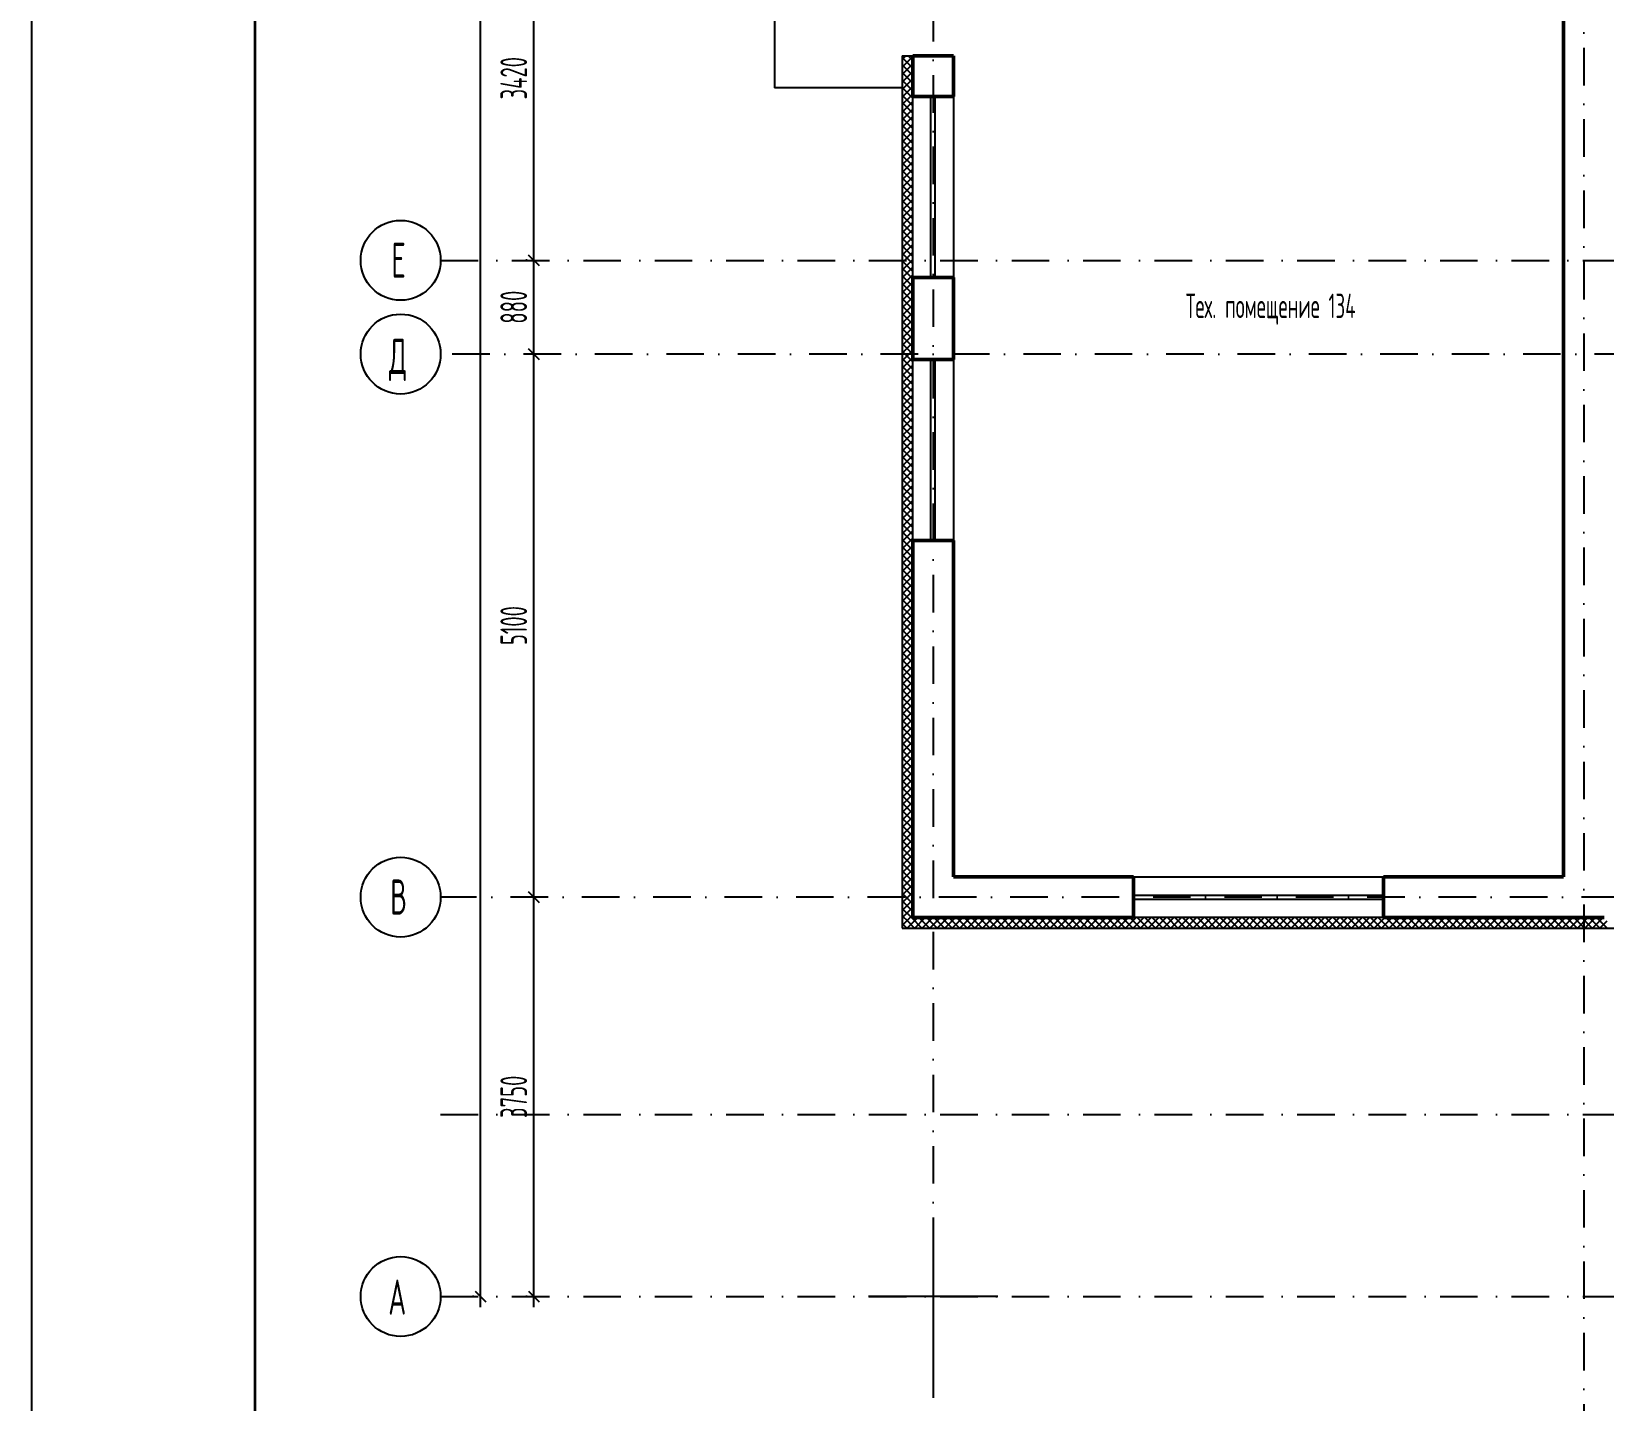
# Model space of a CAD drawing. Extents: x -1560602 to 321118, y -2308202 to -430103.
# Drawn here: x -1560602 to -1545839, y -2053840 to -2040984 of the extents above; entities that cross this region are included whole.
import ezdxf

# ---------------------------------------------------------------- set-up
doc = ezdxf.new("R2010")
doc.units = 0
doc.header["$MEASUREMENT"] = 0
doc.header["$PDSIZE"] = -5
doc.linetypes.add('Dot & Dashed', pattern=[670.277762, 352.777767, -176.388884, 0, -141.111112])
doc.linetypes.add('Штрихпунктирная', pattern=[0.670278, 0.352778, -0.176389, 0, -0.141111])
doc.layers.get('0').update_dxf_attribs({"color": 255, "linetype": 'CONTINUOUS'})
doc.layers.get('Defpoints').update_dxf_attribs({"linetype": 'CONTINUOUS'})
for name, color, linetype in [('Оси', 253, 'Dot & Dashed'), ('отделка', 240, 'CONTINUOUS'), ('РАЗМЕРЫ', 255, 'CONTINUOUS'), ('Текст', 7, 'CONTINUOUS'), ('Утеплитель', 6, 'CONTINUOUS')]:
    doc.layers.add(name, color=color, linetype=linetype)
doc.layers.add('стены', color=5, linetype='CONTINUOUS', lineweight=50)
doc.styles.add('GOST 2.304', font='CS_Gost2304.shx', dxfattribs={"width": 0.7})
doc.styles.get("Standard").update_dxf_attribs({"font": 'spds.shx', "width": 0.7, "height": 250})
doc.styles.add('СГЕНЕРИР_СТИЛЬ_1', font='')
doc.styles.get('СГЕНЕРИР_СТИЛЬ_1').set_extended_font_data('GOST_type_A')
doc.dimstyles.new('SPDS', dxfattribs={"dimscale": 100, "dimtxt": 2.5, "dimasz": 1, "dimexe": 0.75, "dimexo": 0.625, "dimtad": 1, "dimdec": 0, "dimtxsty": 'GOST 2.304', "dimblk": 'OBLIQUE', "dimcen": 2.5, "dimdle": 1, "dimadec": 0, "dimazin": 2, "dimtfac": 0.75, "dimtdec": 0, "dimtmove": 0, "dimatfit": 0, "dimfxl": 1, "dimtolj": 1, "dimarcsym": 1})

# ---------------------------------------------------------------- blocks, each defined once
blk = doc.blocks.new('ARROWHEAD_6')
at = {"color": 0, "linetype": 'Continuous', "lineweight": 0}
for p, q in [((0, 0), (-1, 0)), ((-0.5, -0.5), (0.5, 0.5))]:
    blk.add_line(p, q, dxfattribs=at)
blk = doc.blocks.new('_Oblique')
at = {"color": 0, "linetype": 'ByBlock', "lineweight": -2}
blk.add_line((-0.5, -0.5), (0.5, 0.5), dxfattribs=at)
blk = doc.blocks.new('*D257')
at = {"layer": 'Defpoints', "color": 0, "transparency": 16777216}
for p in [(-1555885, -2049113), (-1555885, -2049113), (-1555885, -2052863)]:
    blk.add_point(p, dxfattribs=at)
at = {"layer": 'РАЗМЕРЫ', "color": 0, "lineweight": -2, "transparency": 16777216}
for p, q in [((-1555948, -2049113), (-1555960, -2049113)), ((-1555885, -2052963), (-1555885, -2049013)), ((-1555948, -2052863), (-1555960, -2052863))]:
    blk.add_line(p, q, dxfattribs=at)
at = {"layer": 'РАЗМЕРЫ', "color": 0, "lineweight": -2, "transparency": 16777216, "xscale": 100, "yscale": 100, "zscale": 100}
for p, rotation in [((-1555885, -2049113), 90), ((-1555885, -2052863), 270)]:
    blk.add_blockref('_Oblique', p, dxfattribs=dict(at, rotation=rotation))
at = {"layer": 'РАЗМЕРЫ', "color": 0, "transparency": 16777216, "insert": (-1556073, -2050988), "char_height": 250, "attachment_point": 5, "rotation": 90, "style": 'GOST 2.304'}
blk.add_mtext('\\A1;3750', dxfattribs=at)
blk = doc.blocks.new('*D258')
at = {"layer": 'Defpoints', "color": 0, "transparency": 16777216}
for p in [(-1555885, -2044013), (-1555885, -2044013), (-1555885, -2049113)]:
    blk.add_point(p, dxfattribs=at)
at = {"layer": 'РАЗМЕРЫ', "color": 0, "lineweight": -2, "transparency": 16777216}
for p, q in [((-1555885, -2049213), (-1555885, -2043913)), ((-1555948, -2044013), (-1555960, -2044013)), ((-1555948, -2049113), (-1555960, -2049113))]:
    blk.add_line(p, q, dxfattribs=at)
at = {"layer": 'РАЗМЕРЫ', "color": 0, "lineweight": -2, "transparency": 16777216, "xscale": 100, "yscale": 100, "zscale": 100}
for p, rotation in [((-1555885, -2044013), 90), ((-1555885, -2049113), 270)]:
    blk.add_blockref('_Oblique', p, dxfattribs=dict(at, rotation=rotation))
at = {"layer": 'РАЗМЕРЫ', "color": 0, "transparency": 16777216, "insert": (-1556073, -2046563), "char_height": 250, "attachment_point": 5, "rotation": 90, "style": 'GOST 2.304'}
blk.add_mtext('\\A1;5100', dxfattribs=at)
blk = doc.blocks.new('*D259')
at = {"layer": 'Defpoints', "color": 0, "transparency": 16777216}
for p in [(-1555885, -2043133), (-1555885, -2043133), (-1555885, -2044013)]:
    blk.add_point(p, dxfattribs=at)
at = {"layer": 'РАЗМЕРЫ', "color": 0, "lineweight": -2, "transparency": 16777216}
for p, q in [((-1555885, -2044113), (-1555885, -2043033)), ((-1555948, -2043133), (-1555960, -2043133)), ((-1555948, -2044013), (-1555960, -2044013))]:
    blk.add_line(p, q, dxfattribs=at)
at = {"layer": 'РАЗМЕРЫ', "color": 0, "lineweight": -2, "transparency": 16777216, "xscale": 100, "yscale": 100, "zscale": 100}
for p, rotation in [((-1555885, -2043133), 90), ((-1555885, -2044013), 270)]:
    blk.add_blockref('_Oblique', p, dxfattribs=dict(at, rotation=rotation))
at = {"layer": 'РАЗМЕРЫ', "color": 0, "transparency": 16777216, "insert": (-1556073, -2043573), "char_height": 250, "attachment_point": 5, "rotation": 90, "style": 'GOST 2.304'}
blk.add_mtext('\\A1;880', dxfattribs=at)
blk = doc.blocks.new('*D260')
at = {"layer": 'Defpoints', "color": 0, "transparency": 16777216}
for p in [(-1555885, -2039713), (-1555885, -2039713), (-1555885, -2043133)]:
    blk.add_point(p, dxfattribs=at)
at = {"layer": 'РАЗМЕРЫ', "color": 0, "lineweight": -2, "transparency": 16777216}
for p, q in [((-1555885, -2043233), (-1555885, -2039613)), ((-1555948, -2039713), (-1555960, -2039713)), ((-1555948, -2043133), (-1555960, -2043133))]:
    blk.add_line(p, q, dxfattribs=at)
at = {"layer": 'РАЗМЕРЫ', "color": 0, "lineweight": -2, "transparency": 16777216, "xscale": 100, "yscale": 100, "zscale": 100}
for p, rotation in [((-1555885, -2039713), 90), ((-1555885, -2043133), 270)]:
    blk.add_blockref('_Oblique', p, dxfattribs=dict(at, rotation=rotation))
at = {"layer": 'РАЗМЕРЫ', "color": 0, "transparency": 16777216, "insert": (-1556073, -2041423), "char_height": 250, "attachment_point": 5, "rotation": 90, "style": 'GOST 2.304'}
blk.add_mtext('\\A1;3420', dxfattribs=at)
blk = doc.blocks.new('*D262')
at = {"layer": 'Defpoints', "color": 0, "transparency": 16777216}
for p in [(-1556385, -2001403), (-1556385, -2001403), (-1556385, -2052864)]:
    blk.add_point(p, dxfattribs=at)
at = {"layer": 'РАЗМЕРЫ', "color": 0, "lineweight": -2, "transparency": 16777216}
for p, q in [((-1556385, -2052964), (-1556385, -2001303)), ((-1556323, -2001403), (-1556310, -2001403)), ((-1556447, -2052864), (-1556460, -2052864))]:
    blk.add_line(p, q, dxfattribs=at)
at = {"layer": 'РАЗМЕРЫ', "color": 0, "lineweight": -2, "transparency": 16777216, "xscale": 100, "yscale": 100, "zscale": 100}
for p, rotation in [((-1556385, -2001403), 90), ((-1556385, -2052864), 270)]:
    blk.add_blockref('_Oblique', p, dxfattribs=dict(at, rotation=rotation))
at = {"layer": 'РАЗМЕРЫ', "color": 0, "transparency": 16777216, "insert": (-1556572, -2027133), "char_height": 250, "attachment_point": 5, "rotation": 90, "style": 'GOST 2.304'}
blk.add_mtext('\\A1;51460', dxfattribs=at)

msp = doc.modelspace()

# ---------------------------------------------------------------- linework, layer by layer
at = {"color": 0, "lineweight": 35, "ltscale": 100}
msp.add_line((-1558501.6, -2067163.2), (-1558501.6, -1994536.2), dxfattribs=at)
at = {"color": 0, "ltscale": 100}
for p in [(-1553624.7, -2039993.4), (-1552424.7, -2041513.4)]:
    msp.add_line(p, (-1553624.7, -2041513.4), dxfattribs=at)
at = {"layer": 'Defpoints', "color": 0, "linetype": 'Continuous', "ltscale": 100}
msp.add_line((-1560601.6, -1994036.2), (-1560601.6, -2067694.5), dxfattribs=at)
at = {"layer": 'Оси', "color": 0, "linetype": 'Штрихпунктирная', "lineweight": -3, "ltscale": 1000}
for p, q in [((-1546024.7, -2034433.4), (-1546024.7, -2057488.4)), ((-1552134.7, -2038713.4), (-1552134.7, -2057488.4)), ((-1556760.1, -2043133.4), (-1502304.7, -2043133.4)), ((-1497304.7, -2044013.4), (-1556759.9, -2044013.4)), ((-1545024.7, -2049113.4), (-1556759.9, -2049113.4)), ((-1556760.1, -2051153.4), (-1479259.7, -2051153.4)), ((-1556760.1, -2052863.4), (-1479259.7, -2052863.4))]:
    msp.add_line(p, q, dxfattribs=at)
at = {"layer": 'Оси', "color": 0, "linetype": 'Continuous', "ltscale": 100}
for centre in [(-1557135.1, -2043133.4), (-1557134.9, -2044013.4), (-1557134.9, -2049113.4), (-1557135.1, -2052863.4)]:
    msp.add_circle(centre, 375, dxfattribs=at)
at = {"layer": 'отделка', "color": 0, "ltscale": 100}
for p, q in [((-1552324.7, -2043293.4), (-1552324.7, -2041593.4)), ((-1552160.1, -2041593.4), (-1552160.1, -2043293.4)), ((-1552120.1, -2041593.4), (-1552120.1, -2043293.4)), ((-1551944.7, -2041593.4), (-1551944.7, -2043293.4)), ((-1552324.7, -2045763.4), (-1552324.7, -2044063.4)), ((-1552160.1, -2044063.4), (-1552160.1, -2045763.4)), ((-1552120.1, -2044063.4), (-1552120.1, -2045763.4)), ((-1551944.7, -2044063.4), (-1551944.7, -2045763.4)), ((-1550254.7, -2048923.4), (-1547904.7, -2048923.4)), ((-1550254.7, -2049093.4), (-1547904.7, -2049093.4)), ((-1550254.7, -2049133.4), (-1547904.7, -2049133.4)), ((-1547904.7, -2049303.4), (-1550254.7, -2049303.4)), ((-1552134.7, -2052254.9), (-1552134.7, -2053472)), ((-1552134.7, -2052254.9), (-1552134.7, -2053472)), ((-1551526.6, -2052863.4), (-1552742.9, -2052863.4)), ((-1551526.6, -2052863.4), (-1552742.9, -2052863.4))]:
    msp.add_line(p, q, dxfattribs=at)
at = {"layer": 'стены', "color": 0, "ltscale": 100}
for p, q in [((-1546214.7, -2039903.4), (-1546214.7, -2041383.4)), ((-1552324.7, -2041213.4), (-1552324.7, -2041593.4)), ((-1552324.7, -2041213.4), (-1551944.7, -2041213.4)), ((-1551944.7, -2041593.4), (-1551944.7, -2041213.4)), ((-1546214.7, -2041383.4), (-1546214.7, -2043973.4)), ((-1551944.7, -2041593.4), (-1552324.7, -2041593.4)), ((-1552324.7, -2043293.4), (-1552324.7, -2044063.4)), ((-1552254.7, -2043293.4), (-1551944.7, -2043293.4)), ((-1551944.7, -2044063.4), (-1551944.7, -2043293.4)), ((-1552254.7, -2044063.4), (-1551944.7, -2044063.4)), ((-1546214.7, -2043973.4), (-1546214.7, -2048923.4)), ((-1552324.7, -2045763.4), (-1552324.7, -2049303.4)), ((-1552324.7, -2045763.4), (-1552254.7, -2045763.4)), ((-1552254.7, -2045763.4), (-1551944.7, -2045763.4)), ((-1551944.7, -2048923.4), (-1551944.7, -2045763.4)), ((-1550254.7, -2048923.4), (-1551944.7, -2048923.4)), ((-1550254.7, -2048923.4), (-1550254.7, -2049303.4)), ((-1547904.7, -2048923.4), (-1546214.7, -2048923.4)), ((-1547904.7, -2048923.4), (-1547904.7, -2049303.4)), ((-1552324.7, -2049303.4), (-1550254.7, -2049303.4)), ((-1547904.7, -2049303.4), (-1545834.7, -2049303.4))]:
    msp.add_line(p, q, dxfattribs=at)
at = {"layer": 'стены', "color": 0, "linetype": 'Continuous', "ltscale": 100}
for p, q in [((-1552324.7, -2043293.4), (-1552254.7, -2043293.4)), ((-1552324.7, -2044063.4), (-1552254.7, -2044063.4)), ((-1552324.7, -2045763.4), (-1552254.7, -2045763.4))]:
    msp.add_line(p, q, dxfattribs=at)
at = {"layer": 'Текст', "color": 0, "ltscale": 100}
for p, q in [((-1552134.7, -2052254.9), (-1552134.7, -2053472)), ((-1551526.6, -2052863.4), (-1552742.9, -2052863.4))]:
    msp.add_line(p, q, dxfattribs=at)
at = {"layer": 'Утеплитель', "color": 0, "ltscale": 100}
for p, q in [((-1552424.7, -2041213.4), (-1552324.7, -2041213.4)), ((-1552424.7, -2041213.4), (-1552424.7, -2041593.4)), ((-1552424.7, -2041246.9), (-1552391.2, -2041213.4)), ((-1552424.7, -2041317.7), (-1552324.7, -2041217.7)), ((-1552324.7, -2041328), (-1552424.7, -2041228)), ((-1552424.7, -2041388.4), (-1552324.7, -2041288.4)), ((-1552324.7, -2041398.7), (-1552424.7, -2041298.7)), ((-1552324.7, -2041257.3), (-1552368.6, -2041213.4)), ((-1552424.7, -2041459.1), (-1552324.7, -2041359.1)), ((-1552324.7, -2041469.4), (-1552424.7, -2041369.4)), ((-1552424.7, -2041529.8), (-1552324.7, -2041429.8)), ((-1552324.7, -2041540.1), (-1552424.7, -2041440.1)), ((-1552342.2, -2041593.4), (-1552424.7, -2041510.9)), ((-1552412.9, -2041593.4), (-1552424.7, -2041581.6)), ((-1552424.7, -2041593.4), (-1552424.7, -2049403.4)), ((-1552424.7, -2041600.5), (-1552417.7, -2041593.4)), ((-1552424.7, -2041671.2), (-1552347, -2041593.4)), ((-1552417.7, -2041593.4), (-1552324.7, -2041500.5)), ((-1552324.7, -2041681.6), (-1552412.9, -2041593.4)), ((-1552347, -2041593.4), (-1552324.7, -2041571.2)), ((-1552324.7, -2041610.9), (-1552342.2, -2041593.4)), ((-1552424.7, -2041741.9), (-1552324.7, -2041641.9)), ((-1552324.7, -2041752.3), (-1552424.7, -2041652.3)), ((-1552424.7, -2041812.6), (-1552324.7, -2041712.6)), ((-1552324.7, -2041823), (-1552424.7, -2041723)), ((-1552424.7, -2041883.3), (-1552324.7, -2041783.3)), ((-1552324.7, -2041893.7), (-1552424.7, -2041793.7)), ((-1552424.7, -2041954), (-1552324.7, -2041854)), ((-1552324.7, -2041964.4), (-1552424.7, -2041864.4)), ((-1552424.7, -2042024.8), (-1552324.7, -2041924.8)), ((-1552324.7, -2042035.1), (-1552424.7, -2041935.1)), ((-1552424.7, -2042095.5), (-1552324.7, -2041995.5)), ((-1552324.7, -2042105.8), (-1552424.7, -2042005.8)), ((-1552424.7, -2042166.2), (-1552324.7, -2042066.2)), ((-1552324.7, -2042176.5), (-1552424.7, -2042076.5)), ((-1552424.7, -2042236.9), (-1552324.7, -2042136.9)), ((-1552324.7, -2042247.2), (-1552424.7, -2042147.2)), ((-1552424.7, -2042307.6), (-1552324.7, -2042207.6)), ((-1552324.7, -2042318), (-1552424.7, -2042218)), ((-1552424.7, -2042378.3), (-1552324.7, -2042278.3)), ((-1552324.7, -2042388.7), (-1552424.7, -2042288.7)), ((-1552424.7, -2042449), (-1552324.7, -2042349)), ((-1552324.7, -2042459.4), (-1552424.7, -2042359.4)), ((-1552424.7, -2042519.7), (-1552324.7, -2042419.7)), ((-1552324.7, -2042530.1), (-1552424.7, -2042430.1)), ((-1552424.7, -2042590.4), (-1552324.7, -2042490.4)), ((-1552324.7, -2042600.8), (-1552424.7, -2042500.8)), ((-1552424.7, -2042661.2), (-1552324.7, -2042561.2)), ((-1552324.7, -2042671.5), (-1552424.7, -2042571.5)), ((-1552424.7, -2042731.9), (-1552324.7, -2042631.9)), ((-1552324.7, -2042742.2), (-1552424.7, -2042642.2)), ((-1552424.7, -2042802.6), (-1552324.7, -2042702.6)), ((-1552324.7, -2042812.9), (-1552424.7, -2042712.9)), ((-1552424.7, -2042873.3), (-1552324.7, -2042773.3)), ((-1552324.7, -2042883.6), (-1552424.7, -2042783.6)), ((-1552424.7, -2042944), (-1552324.7, -2042844)), ((-1552324.7, -2042954.4), (-1552424.7, -2042854.4)), ((-1552424.7, -2043014.7), (-1552324.7, -2042914.7)), ((-1552324.7, -2043025.1), (-1552424.7, -2042925.1)), ((-1552424.7, -2043085.4), (-1552324.7, -2042985.4)), ((-1552324.7, -2043095.8), (-1552424.7, -2042995.8)), ((-1552424.7, -2043156.1), (-1552324.7, -2043056.1)), ((-1552324.7, -2043166.5), (-1552424.7, -2043066.5)), ((-1552424.7, -2043226.8), (-1552324.7, -2043126.8)), ((-1552324.7, -2043237.2), (-1552424.7, -2043137.2)), ((-1552424.7, -2043297.5), (-1552324.7, -2043197.5)), ((-1552324.7, -2043307.9), (-1552424.7, -2043207.9)), ((-1552424.7, -2043368.3), (-1552324.7, -2043268.3)), ((-1552324.7, -2043378.6), (-1552424.7, -2043278.6)), ((-1552424.7, -2043439), (-1552324.7, -2043339)), ((-1552324.7, -2043449.3), (-1552424.7, -2043349.3)), ((-1552424.7, -2043509.7), (-1552324.7, -2043409.7)), ((-1552324.7, -2043520), (-1552424.7, -2043420)), ((-1552424.7, -2043580.4), (-1552324.7, -2043480.4)), ((-1552324.7, -2043590.8), (-1552424.7, -2043490.8)), ((-1552424.7, -2043651.1), (-1552324.7, -2043551.1)), ((-1552324.7, -2043661.5), (-1552424.7, -2043561.5)), ((-1552424.7, -2043721.8), (-1552324.7, -2043621.8)), ((-1552324.7, -2043732.2), (-1552424.7, -2043632.2)), ((-1552424.7, -2043792.5), (-1552324.7, -2043692.5)), ((-1552324.7, -2043802.9), (-1552424.7, -2043702.9)), ((-1552424.7, -2043863.2), (-1552324.7, -2043763.2)), ((-1552324.7, -2043873.6), (-1552424.7, -2043773.6)), ((-1552424.7, -2043933.9), (-1552324.7, -2043833.9)), ((-1552324.7, -2043944.3), (-1552424.7, -2043844.3)), ((-1552424.7, -2044004.7), (-1552324.7, -2043904.7)), ((-1552324.7, -2044015), (-1552424.7, -2043915)), ((-1552424.7, -2044075.4), (-1552324.7, -2043975.4)), ((-1552324.7, -2044085.7), (-1552424.7, -2043985.7)), ((-1552424.7, -2044146.1), (-1552324.7, -2044046.1)), ((-1552324.7, -2044156.4), (-1552424.7, -2044056.4)), ((-1552424.7, -2044216.8), (-1552324.7, -2044116.8)), ((-1552324.7, -2044227.1), (-1552424.7, -2044127.1)), ((-1552424.7, -2044287.5), (-1552324.7, -2044187.5)), ((-1552324.7, -2044297.9), (-1552424.7, -2044197.9)), ((-1552424.7, -2044358.2), (-1552324.7, -2044258.2)), ((-1552324.7, -2044368.6), (-1552424.7, -2044268.6)), ((-1552424.7, -2044428.9), (-1552324.7, -2044328.9)), ((-1552324.7, -2044439.3), (-1552424.7, -2044339.3)), ((-1552424.7, -2044499.6), (-1552324.7, -2044399.6)), ((-1552324.7, -2044510), (-1552424.7, -2044410)), ((-1552424.7, -2044570.3), (-1552324.7, -2044470.3)), ((-1552324.7, -2044580.7), (-1552424.7, -2044480.7)), ((-1552424.7, -2044641.1), (-1552324.7, -2044541.1)), ((-1552324.7, -2044651.4), (-1552424.7, -2044551.4)), ((-1552424.7, -2044711.8), (-1552324.7, -2044611.8)), ((-1552324.7, -2044722.1), (-1552424.7, -2044622.1)), ((-1552424.7, -2044782.5), (-1552324.7, -2044682.5)), ((-1552324.7, -2044792.8), (-1552424.7, -2044692.8)), ((-1552424.7, -2044853.2), (-1552324.7, -2044753.2)), ((-1552324.7, -2044863.5), (-1552424.7, -2044763.5)), ((-1552424.7, -2044923.9), (-1552324.7, -2044823.9)), ((-1552324.7, -2044934.3), (-1552424.7, -2044834.3)), ((-1552424.7, -2044994.6), (-1552324.7, -2044894.6)), ((-1552324.7, -2045005), (-1552424.7, -2044905)), ((-1552424.7, -2045065.3), (-1552324.7, -2044965.3)), ((-1552324.7, -2045075.7), (-1552424.7, -2044975.7)), ((-1552424.7, -2045136), (-1552324.7, -2045036)), ((-1552324.7, -2045146.4), (-1552424.7, -2045046.4)), ((-1552424.7, -2045206.7), (-1552324.7, -2045106.7)), ((-1552324.7, -2045217.1), (-1552424.7, -2045117.1)), ((-1552424.7, -2045277.4), (-1552324.7, -2045177.4)), ((-1552324.7, -2045287.8), (-1552424.7, -2045187.8)), ((-1552424.7, -2045348.2), (-1552324.7, -2045248.2)), ((-1552324.7, -2045358.5), (-1552424.7, -2045258.5)), ((-1552424.7, -2045418.9), (-1552324.7, -2045318.9)), ((-1552324.7, -2045429.2), (-1552424.7, -2045329.2)), ((-1552424.7, -2045489.6), (-1552324.7, -2045389.6)), ((-1552324.7, -2045499.9), (-1552424.7, -2045399.9)), ((-1552424.7, -2045560.3), (-1552324.7, -2045460.3)), ((-1552324.7, -2045570.7), (-1552424.7, -2045470.7)), ((-1552424.7, -2045631), (-1552324.7, -2045531)), ((-1552324.7, -2045641.4), (-1552424.7, -2045541.4)), ((-1552424.7, -2045701.7), (-1552324.7, -2045601.7)), ((-1552324.7, -2045712.1), (-1552424.7, -2045612.1)), ((-1552424.7, -2045772.4), (-1552324.7, -2045672.4)), ((-1552324.7, -2045782.8), (-1552424.7, -2045682.8)), ((-1552424.7, -2045843.1), (-1552324.7, -2045743.1)), ((-1552324.7, -2045853.5), (-1552424.7, -2045753.5)), ((-1552424.7, -2045913.8), (-1552324.7, -2045813.8)), ((-1552324.7, -2045924.2), (-1552424.7, -2045824.2)), ((-1552424.7, -2045984.6), (-1552324.7, -2045884.6)), ((-1552324.7, -2045994.9), (-1552424.7, -2045894.9)), ((-1552424.7, -2046055.3), (-1552324.7, -2045955.3)), ((-1552324.7, -2046065.6), (-1552424.7, -2045965.6)), ((-1552424.7, -2046126), (-1552324.7, -2046026)), ((-1552324.7, -2046136.3), (-1552424.7, -2046036.3)), ((-1552424.7, -2046196.7), (-1552324.7, -2046096.7)), ((-1552324.7, -2046207), (-1552424.7, -2046107)), ((-1552424.7, -2046267.4), (-1552324.7, -2046167.4)), ((-1552324.7, -2046277.8), (-1552424.7, -2046177.8)), ((-1552424.7, -2046338.1), (-1552324.7, -2046238.1)), ((-1552324.7, -2046348.5), (-1552424.7, -2046248.5)), ((-1552424.7, -2046408.8), (-1552324.7, -2046308.8)), ((-1552324.7, -2046419.2), (-1552424.7, -2046319.2)), ((-1552424.7, -2046479.5), (-1552324.7, -2046379.5)), ((-1552324.7, -2046489.9), (-1552424.7, -2046389.9)), ((-1552424.7, -2046550.2), (-1552324.7, -2046450.2)), ((-1552324.7, -2046560.6), (-1552424.7, -2046460.6)), ((-1552424.7, -2046621), (-1552324.7, -2046521)), ((-1552324.7, -2046631.3), (-1552424.7, -2046531.3)), ((-1552424.7, -2046691.7), (-1552324.7, -2046591.7)), ((-1552324.7, -2046702), (-1552424.7, -2046602)), ((-1552424.7, -2046762.4), (-1552324.7, -2046662.4)), ((-1552324.7, -2046772.7), (-1552424.7, -2046672.7)), ((-1552424.7, -2046833.1), (-1552324.7, -2046733.1)), ((-1552324.7, -2046843.4), (-1552424.7, -2046743.4)), ((-1552424.7, -2046903.8), (-1552324.7, -2046803.8)), ((-1552324.7, -2046914.2), (-1552424.7, -2046814.2)), ((-1552424.7, -2046974.5), (-1552324.7, -2046874.5)), ((-1552324.7, -2046984.9), (-1552424.7, -2046884.9)), ((-1552424.7, -2047045.2), (-1552324.7, -2046945.2)), ((-1552324.7, -2047055.6), (-1552424.7, -2046955.6)), ((-1552424.7, -2047115.9), (-1552324.7, -2047015.9)), ((-1552324.7, -2047126.3), (-1552424.7, -2047026.3)), ((-1552424.7, -2047186.6), (-1552324.7, -2047086.6)), ((-1552324.7, -2047197), (-1552424.7, -2047097)), ((-1552424.7, -2047257.3), (-1552324.7, -2047157.3)), ((-1552324.7, -2047267.7), (-1552424.7, -2047167.7)), ((-1552424.7, -2047328.1), (-1552324.7, -2047228.1)), ((-1552324.7, -2047338.4), (-1552424.7, -2047238.4)), ((-1552424.7, -2047398.8), (-1552324.7, -2047298.8)), ((-1552324.7, -2047409.1), (-1552424.7, -2047309.1)), ((-1552424.7, -2047469.5), (-1552324.7, -2047369.5)), ((-1552324.7, -2047479.8), (-1552424.7, -2047379.8)), ((-1552424.7, -2047540.2), (-1552324.7, -2047440.2)), ((-1552324.7, -2047550.6), (-1552424.7, -2047450.6)), ((-1552424.7, -2047610.9), (-1552324.7, -2047510.9)), ((-1552324.7, -2047621.3), (-1552424.7, -2047521.3)), ((-1552424.7, -2047681.6), (-1552324.7, -2047581.6)), ((-1552324.7, -2047692), (-1552424.7, -2047592)), ((-1552424.7, -2047752.3), (-1552324.7, -2047652.3)), ((-1552324.7, -2047762.7), (-1552424.7, -2047662.7)), ((-1552424.7, -2047823), (-1552324.7, -2047723)), ((-1552324.7, -2047833.4), (-1552424.7, -2047733.4)), ((-1552424.7, -2047893.7), (-1552324.7, -2047793.7)), ((-1552324.7, -2047904.1), (-1552424.7, -2047804.1)), ((-1552424.7, -2047964.5), (-1552324.7, -2047864.5)), ((-1552324.7, -2047974.8), (-1552424.7, -2047874.8)), ((-1552424.7, -2048035.2), (-1552324.7, -2047935.2)), ((-1552324.7, -2048045.5), (-1552424.7, -2047945.5)), ((-1552424.7, -2048105.9), (-1552324.7, -2048005.9)), ((-1552324.7, -2048116.2), (-1552424.7, -2048016.2)), ((-1552424.7, -2048176.6), (-1552324.7, -2048076.6)), ((-1552324.7, -2048186.9), (-1552424.7, -2048086.9)), ((-1552424.7, -2048247.3), (-1552324.7, -2048147.3)), ((-1552324.7, -2048257.7), (-1552424.7, -2048157.7)), ((-1552424.7, -2048318), (-1552324.7, -2048218)), ((-1552324.7, -2048328.4), (-1552424.7, -2048228.4)), ((-1552424.7, -2048388.7), (-1552324.7, -2048288.7)), ((-1552324.7, -2048399.1), (-1552424.7, -2048299.1)), ((-1552424.7, -2048459.4), (-1552324.7, -2048359.4)), ((-1552324.7, -2048469.8), (-1552424.7, -2048369.8)), ((-1552424.7, -2048530.1), (-1552324.7, -2048430.1)), ((-1552324.7, -2048540.5), (-1552424.7, -2048440.5)), ((-1552424.7, -2048600.9), (-1552324.7, -2048500.9)), ((-1552324.7, -2048611.2), (-1552424.7, -2048511.2)), ((-1552424.7, -2048671.6), (-1552324.7, -2048571.6)), ((-1552324.7, -2048681.9), (-1552424.7, -2048581.9)), ((-1552424.7, -2048742.3), (-1552324.7, -2048642.3)), ((-1552324.7, -2048752.6), (-1552424.7, -2048652.6)), ((-1552424.7, -2048813), (-1552324.7, -2048713)), ((-1552324.7, -2048823.3), (-1552424.7, -2048723.3)), ((-1552424.7, -2048883.7), (-1552324.7, -2048783.7)), ((-1552324.7, -2048894.1), (-1552424.7, -2048794.1)), ((-1552424.7, -2048954.4), (-1552324.7, -2048854.4)), ((-1552324.7, -2048964.8), (-1552424.7, -2048864.8)), ((-1552424.7, -2049025.1), (-1552324.7, -2048925.1)), ((-1552324.7, -2049035.5), (-1552424.7, -2048935.5)), ((-1552424.7, -2049095.8), (-1552324.7, -2048995.8)), ((-1552324.7, -2049106.2), (-1552424.7, -2049006.2)), ((-1552424.7, -2049166.5), (-1552324.7, -2049066.5)), ((-1552324.7, -2049176.9), (-1552424.7, -2049076.9)), ((-1552424.7, -2049237.2), (-1552324.7, -2049137.2)), ((-1552324.7, -2049247.6), (-1552424.7, -2049147.6)), ((-1552424.7, -2049308), (-1552324.7, -2049208)), ((-1552332.2, -2049310.9), (-1552424.7, -2049218.3)), ((-1552424.7, -2049378.7), (-1552324.7, -2049278.7)), ((-1552367.5, -2049346.2), (-1552424.7, -2049289)), ((-1552402.9, -2049381.6), (-1552424.7, -2049359.7)), ((-1552424.7, -2049403.4), (-1545734.7, -2049403.4)), ((-1552381, -2049403.4), (-1552402.9, -2049381.6)), ((-1552378.8, -2049403.4), (-1552278.8, -2049303.4)), ((-1552310.3, -2049403.4), (-1552367.5, -2049346.2)), ((-1552239.6, -2049403.4), (-1552332.2, -2049310.9)), ((-1552308.1, -2049403.4), (-1552208.1, -2049303.4)), ((-1552168.9, -2049403.4), (-1552268.9, -2049303.4)), ((-1552237.4, -2049403.4), (-1552137.4, -2049303.4)), ((-1552098.2, -2049403.4), (-1552198.2, -2049303.4)), ((-1552166.7, -2049403.4), (-1552066.7, -2049303.4)), ((-1552027.5, -2049403.4), (-1552127.5, -2049303.4)), ((-1552096, -2049403.4), (-1551996, -2049303.4)), ((-1551956.8, -2049403.4), (-1552056.8, -2049303.4)), ((-1552025.3, -2049403.4), (-1551925.3, -2049303.4)), ((-1551886.1, -2049403.4), (-1551986.1, -2049303.4)), ((-1551954.5, -2049403.4), (-1551854.5, -2049303.4)), ((-1551815.4, -2049403.4), (-1551915.4, -2049303.4)), ((-1551883.8, -2049403.4), (-1551783.8, -2049303.4)), ((-1551744.6, -2049403.4), (-1551844.6, -2049303.4)), ((-1551813.1, -2049403.4), (-1551713.1, -2049303.4)), ((-1551673.9, -2049403.4), (-1551773.9, -2049303.4)), ((-1551742.4, -2049403.4), (-1551642.4, -2049303.4)), ((-1551603.2, -2049403.4), (-1551703.2, -2049303.4)), ((-1551671.7, -2049403.4), (-1551571.7, -2049303.4)), ((-1551532.5, -2049403.4), (-1551632.5, -2049303.4)), ((-1551601, -2049403.4), (-1551501, -2049303.4)), ((-1551461.8, -2049403.4), (-1551561.8, -2049303.4)), ((-1551530.3, -2049403.4), (-1551430.3, -2049303.4)), ((-1551391.1, -2049403.4), (-1551491.1, -2049303.4)), ((-1551459.6, -2049403.4), (-1551359.6, -2049303.4)), ((-1551320.4, -2049403.4), (-1551420.4, -2049303.4)), ((-1551388.9, -2049403.4), (-1551288.9, -2049303.4)), ((-1551249.7, -2049403.4), (-1551349.7, -2049303.4)), ((-1551318.1, -2049403.4), (-1551218.1, -2049303.4)), ((-1551179, -2049403.4), (-1551279, -2049303.4)), ((-1551247.4, -2049403.4), (-1551147.4, -2049303.4)), ((-1551108.2, -2049403.4), (-1551208.2, -2049303.4)), ((-1551176.7, -2049403.4), (-1551076.7, -2049303.4)), ((-1551037.5, -2049403.4), (-1551137.5, -2049303.4)), ((-1551106, -2049403.4), (-1551006, -2049303.4)), ((-1550966.8, -2049403.4), (-1551066.8, -2049303.4)), ((-1551035.3, -2049403.4), (-1550935.3, -2049303.4)), ((-1550896.1, -2049403.4), (-1550996.1, -2049303.4)), ((-1550964.6, -2049403.4), (-1550864.6, -2049303.4)), ((-1550825.4, -2049403.4), (-1550925.4, -2049303.4)), ((-1550893.9, -2049403.4), (-1550793.9, -2049303.4)), ((-1550754.7, -2049403.4), (-1550854.7, -2049303.4)), ((-1550823.2, -2049403.4), (-1550723.2, -2049303.4)), ((-1550684, -2049403.4), (-1550784, -2049303.4)), ((-1550752.5, -2049403.4), (-1550652.5, -2049303.4)), ((-1550613.3, -2049403.4), (-1550713.3, -2049303.4)), ((-1550681.7, -2049403.4), (-1550581.7, -2049303.4)), ((-1550542.6, -2049403.4), (-1550642.6, -2049303.4)), ((-1550611, -2049403.4), (-1550511, -2049303.4)), ((-1550471.9, -2049403.4), (-1550571.9, -2049303.4)), ((-1550540.3, -2049403.4), (-1550440.3, -2049303.4)), ((-1550401.1, -2049403.4), (-1550501.1, -2049303.4)), ((-1550469.6, -2049403.4), (-1550369.6, -2049303.4)), ((-1550330.4, -2049403.4), (-1550430.4, -2049303.4)), ((-1550398.9, -2049403.4), (-1550298.9, -2049303.4)), ((-1550259.7, -2049403.4), (-1550359.7, -2049303.4)), ((-1550328.2, -2049403.4), (-1550228.2, -2049303.4)), ((-1550189, -2049403.4), (-1550289, -2049303.4)), ((-1550257.5, -2049403.4), (-1550157.5, -2049303.4)), ((-1550118.3, -2049403.4), (-1550218.3, -2049303.4)), ((-1550186.8, -2049403.4), (-1550086.8, -2049303.4)), ((-1550047.6, -2049403.4), (-1550147.6, -2049303.4)), ((-1550116.1, -2049403.4), (-1550016.1, -2049303.4)), ((-1549976.9, -2049403.4), (-1550076.9, -2049303.4)), ((-1550045.4, -2049403.4), (-1549945.4, -2049303.4)), ((-1549906.2, -2049403.4), (-1550006.2, -2049303.4)), ((-1549974.6, -2049403.4), (-1549874.6, -2049303.4)), ((-1549835.5, -2049403.4), (-1549935.5, -2049303.4)), ((-1549903.9, -2049403.4), (-1549803.9, -2049303.4)), ((-1549764.7, -2049403.4), (-1549864.7, -2049303.4)), ((-1549833.2, -2049403.4), (-1549733.2, -2049303.4)), ((-1549694, -2049403.4), (-1549794, -2049303.4)), ((-1549762.5, -2049403.4), (-1549662.5, -2049303.4)), ((-1549623.3, -2049403.4), (-1549723.3, -2049303.4)), ((-1549691.8, -2049403.4), (-1549591.8, -2049303.4)), ((-1549552.6, -2049403.4), (-1549652.6, -2049303.4)), ((-1549621.1, -2049403.4), (-1549521.1, -2049303.4)), ((-1549481.9, -2049403.4), (-1549581.9, -2049303.4)), ((-1549550.4, -2049403.4), (-1549450.4, -2049303.4)), ((-1549411.2, -2049403.4), (-1549511.2, -2049303.4)), ((-1549479.7, -2049403.4), (-1549379.7, -2049303.4)), ((-1549340.5, -2049403.4), (-1549440.5, -2049303.4)), ((-1549409, -2049403.4), (-1549309, -2049303.4)), ((-1549269.8, -2049403.4), (-1549369.8, -2049303.4)), ((-1549338.2, -2049403.4), (-1549238.2, -2049303.4)), ((-1549199.1, -2049403.4), (-1549299.1, -2049303.4)), ((-1549267.5, -2049403.4), (-1549167.5, -2049303.4)), ((-1549128.4, -2049403.4), (-1549228.4, -2049303.4)), ((-1549196.8, -2049403.4), (-1549096.8, -2049303.4)), ((-1549057.6, -2049403.4), (-1549157.6, -2049303.4)), ((-1549126.1, -2049403.4), (-1549026.1, -2049303.4)), ((-1548986.9, -2049403.4), (-1549086.9, -2049303.4)), ((-1549055.4, -2049403.4), (-1548955.4, -2049303.4)), ((-1548916.2, -2049403.4), (-1549016.2, -2049303.4)), ((-1548984.7, -2049403.4), (-1548884.7, -2049303.4)), ((-1548845.5, -2049403.4), (-1548945.5, -2049303.4)), ((-1548914, -2049403.4), (-1548814, -2049303.4)), ((-1548774.8, -2049403.4), (-1548874.8, -2049303.4)), ((-1548843.3, -2049403.4), (-1548743.3, -2049303.4)), ((-1548704.1, -2049403.4), (-1548804.1, -2049303.4)), ((-1548772.6, -2049403.4), (-1548672.6, -2049303.4)), ((-1548633.4, -2049403.4), (-1548733.4, -2049303.4)), ((-1548701.9, -2049403.4), (-1548601.9, -2049303.4)), ((-1548562.7, -2049403.4), (-1548662.7, -2049303.4)), ((-1548631.1, -2049403.4), (-1548531.1, -2049303.4)), ((-1548492, -2049403.4), (-1548592, -2049303.4)), ((-1548560.4, -2049403.4), (-1548460.4, -2049303.4)), ((-1548421.2, -2049403.4), (-1548521.2, -2049303.4)), ((-1548489.7, -2049403.4), (-1548389.7, -2049303.4)), ((-1548350.5, -2049403.4), (-1548450.5, -2049303.4)), ((-1548419, -2049403.4), (-1548319, -2049303.4)), ((-1548279.8, -2049403.4), (-1548379.8, -2049303.4)), ((-1548348.3, -2049403.4), (-1548248.3, -2049303.4)), ((-1548209.1, -2049403.4), (-1548309.1, -2049303.4)), ((-1548277.6, -2049403.4), (-1548177.6, -2049303.4)), ((-1548138.4, -2049403.4), (-1548238.4, -2049303.4)), ((-1548206.9, -2049403.4), (-1548106.9, -2049303.4)), ((-1548067.7, -2049403.4), (-1548167.7, -2049303.4)), ((-1548136.2, -2049403.4), (-1548036.2, -2049303.4)), ((-1547997, -2049403.4), (-1548097, -2049303.4)), ((-1548065.5, -2049403.4), (-1547965.5, -2049303.4)), ((-1547926.3, -2049403.4), (-1548026.3, -2049303.4)), ((-1547994.7, -2049403.4), (-1547894.7, -2049303.4)), ((-1547855.6, -2049403.4), (-1547955.6, -2049303.4)), ((-1547924, -2049403.4), (-1547824, -2049303.4)), ((-1547784.8, -2049403.4), (-1547884.8, -2049303.4)), ((-1547853.3, -2049403.4), (-1547753.3, -2049303.4)), ((-1547714.1, -2049403.4), (-1547814.1, -2049303.4)), ((-1547782.6, -2049403.4), (-1547682.6, -2049303.4)), ((-1547643.4, -2049403.4), (-1547743.4, -2049303.4)), ((-1547711.9, -2049403.4), (-1547611.9, -2049303.4)), ((-1547572.7, -2049403.4), (-1547672.7, -2049303.4)), ((-1547641.2, -2049403.4), (-1547541.2, -2049303.4)), ((-1547502, -2049403.4), (-1547602, -2049303.4)), ((-1547570.5, -2049403.4), (-1547470.5, -2049303.4)), ((-1547431.3, -2049403.4), (-1547531.3, -2049303.4)), ((-1547499.8, -2049403.4), (-1547399.8, -2049303.4)), ((-1547360.6, -2049403.4), (-1547460.6, -2049303.4)), ((-1547429.1, -2049403.4), (-1547329.1, -2049303.4)), ((-1547289.9, -2049403.4), (-1547389.9, -2049303.4)), ((-1547358.3, -2049403.4), (-1547258.3, -2049303.4)), ((-1547219.2, -2049403.4), (-1547319.2, -2049303.4)), ((-1547287.6, -2049403.4), (-1547187.6, -2049303.4)), ((-1547148.5, -2049403.4), (-1547248.5, -2049303.4)), ((-1547216.9, -2049403.4), (-1547116.9, -2049303.4)), ((-1547077.7, -2049403.4), (-1547177.7, -2049303.4)), ((-1547146.2, -2049403.4), (-1547046.2, -2049303.4)), ((-1547007, -2049403.4), (-1547107, -2049303.4)), ((-1547075.5, -2049403.4), (-1546975.5, -2049303.4)), ((-1546936.3, -2049403.4), (-1547036.3, -2049303.4)), ((-1547004.8, -2049403.4), (-1546904.8, -2049303.4)), ((-1546865.6, -2049403.4), (-1546965.6, -2049303.4)), ((-1546934.1, -2049403.4), (-1546834.1, -2049303.4)), ((-1546794.9, -2049403.4), (-1546894.9, -2049303.4)), ((-1546863.4, -2049403.4), (-1546763.4, -2049303.4)), ((-1546724.2, -2049403.4), (-1546824.2, -2049303.4)), ((-1546792.7, -2049403.4), (-1546692.7, -2049303.4)), ((-1546653.5, -2049403.4), (-1546753.5, -2049303.4)), ((-1546722, -2049403.4), (-1546622, -2049303.4)), ((-1546582.8, -2049403.4), (-1546682.8, -2049303.4)), ((-1546651.2, -2049403.4), (-1546551.2, -2049303.4)), ((-1546512.1, -2049403.4), (-1546612.1, -2049303.4)), ((-1546580.5, -2049403.4), (-1546480.5, -2049303.4)), ((-1546441.3, -2049403.4), (-1546541.3, -2049303.4)), ((-1546509.8, -2049403.4), (-1546409.8, -2049303.4)), ((-1546370.6, -2049403.4), (-1546470.6, -2049303.4)), ((-1546439.1, -2049403.4), (-1546339.1, -2049303.4)), ((-1546299.9, -2049403.4), (-1546399.9, -2049303.4)), ((-1546368.4, -2049403.4), (-1546268.4, -2049303.4)), ((-1546229.2, -2049403.4), (-1546329.2, -2049303.4)), ((-1546297.7, -2049403.4), (-1546197.7, -2049303.4)), ((-1546158.5, -2049403.4), (-1546258.5, -2049303.4)), ((-1546227, -2049403.4), (-1546127, -2049303.4)), ((-1546087.8, -2049403.4), (-1546187.8, -2049303.4)), ((-1546156.3, -2049403.4), (-1546056.3, -2049303.4)), ((-1546017.1, -2049403.4), (-1546117.1, -2049303.4)), ((-1546085.6, -2049403.4), (-1545985.6, -2049303.4)), ((-1545946.4, -2049403.4), (-1546046.4, -2049303.4)), ((-1546014.8, -2049403.4), (-1545914.8, -2049303.4)), ((-1545875.7, -2049403.4), (-1545975.7, -2049303.4)), ((-1545944.1, -2049403.4), (-1545844.1, -2049303.4)), ((-1545804.9, -2049403.4), (-1545904.9, -2049303.4)), ((-1545873.4, -2049403.4), (-1545804.1, -2049334.1))]:
    msp.add_line(p, q, dxfattribs=at)

# ---------------------------------------------------------------- block references
at = {"layer": 'Оси', "color": 0, "xscale": 0.1425, "yscale": 0.1425, "zscale": 0.1425, "rotation": 270}
msp.add_blockref('ARROWHEAD_6', (-1556385.1, -2052863.4), dxfattribs=at)

# ---------------------------------------------------------------- texts
at = {"layer": 'Оси', "color": 0, "linetype": 'Continuous', "width": 0.7}
for s, p in [('Е', (-1557221.7, -2043296.7)), ('Д', (-1557244.6, -2044199.1)), ('В', (-1557233.1, -2049276.7)), ('А', (-1557250.4, -2053033.7))]:
    msp.add_text(s, height=330, dxfattribs=at).set_placement(p)
at = {"layer": 'Оси', "color": 0, "ltscale": 100, "char_height": 0.23, "attachment_point": 5, "rotation": 90, "style": 'СГЕНЕРИР_СТИЛЬ_1'}
for s, insert in [('\\A1;3420000', (-1555885.3, -2041423.4)), ('\\A1;880000', (-1555885.3, -2043573.4)), ('\\A1;5100002', (-1555885.3, -2046563.4)), ('\\A1;3750000', (-1555885.3, -2050988.4))]:
    msp.add_mtext(s, dxfattribs=dict(at, insert=insert))
at = {"layer": 'Текст', "color": 0, "width": 0.7}
msp.add_text('Тех. помещение 134', height=230, dxfattribs=at).set_placement((-1549763.2, -2043675.6))

# ---------------------------------------------------------------- dimensions: what is measured, and where the dimension line sits
at = {"layer": 'РАЗМЕРЫ', "color": 0}
for base, p1, p2, picture, middle in [((-1556385, -2001403.4), (-1556385, -2052863.5), (-1556385.1, -2001403.4), '*D262', (-1556572.5, -2027133.5)), ((-1555885.1, -2039713.4), (-1555885.1, -2043133.4), (-1555885.1, -2039713.4), '*D260', (-1556072.6, -2041423.4)), ((-1555885.1, -2043133.4), (-1555885.1, -2044013.4), (-1555885.1, -2043133.4), '*D259', (-1556072.6, -2043573.4)), ((-1555885.1, -2044013.4), (-1555885.1, -2049113.4), (-1555885.1, -2044013.4), '*D258', (-1556072.6, -2046563.4)), ((-1555885.1, -2049113.4), (-1555885.1, -2052863.4), (-1555885.1, -2049113.4), '*D257', (-1556072.6, -2050988.4))]:
    dim = msp.add_linear_dim(base=base, p1=p1, p2=p2, angle=90, dimstyle='SPDS', override={"dimscale": 100, "dimlfac": 1, "dimtxsty": 'GOST 2.304', "dimtolj": 1}, dxfattribs=at)
    dim.commit()
    dim.dimension.update_dxf_attribs({"geometry": picture, "text_midpoint": middle})

doc.saveas('drawing.dxf')
